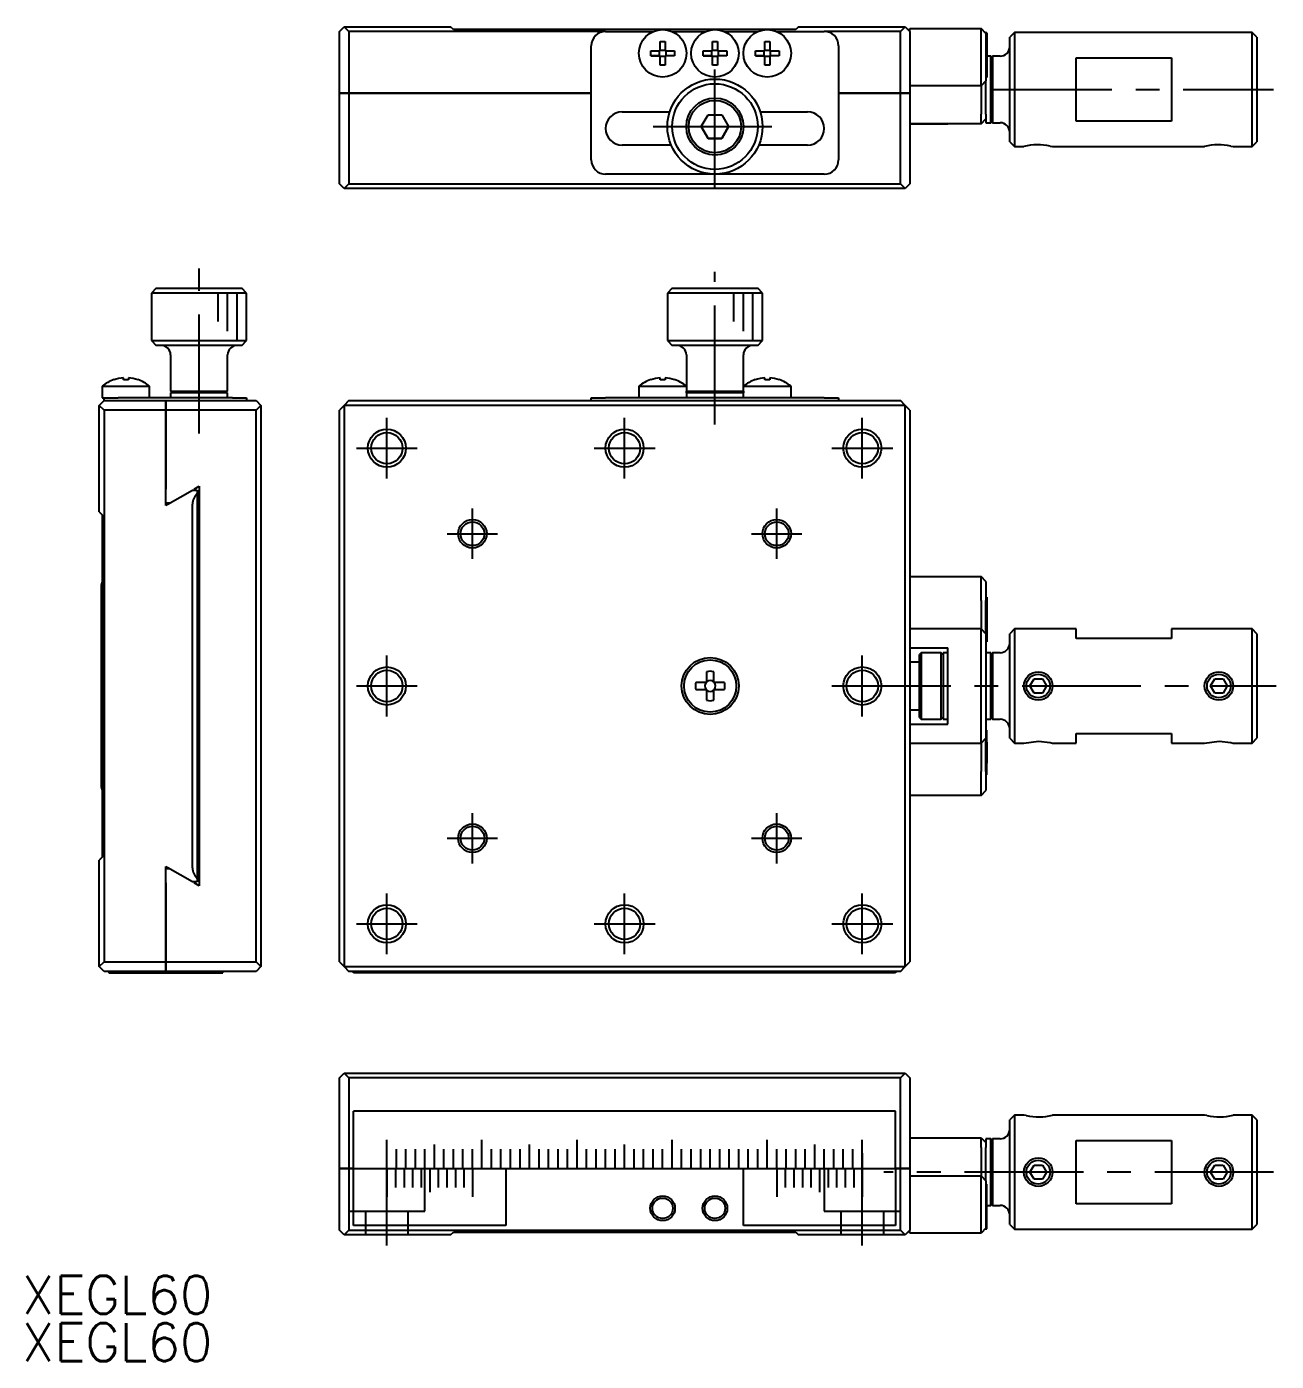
# Model space of a CAD drawing. Extents: x 19 to 278, y 13 to 154.
# Drawn here: x 18.9 to 150.3, y 13.2 to 153.5 of the extents above; entities that cross this region are included whole.
import ezdxf

# ---------------------------------------------------------------- set-up
doc = ezdxf.new("R2010")
doc.units = 0
doc.header["$LTSCALE"] = 10
doc.linetypes.add('CENTER', pattern=[2, 1.25, -0.25, 0.25, -0.25])
doc.linetypes.add('DASHED', pattern=[3.5, 2, -1.5])
doc.layers.get('0').update_dxf_attribs({"linetype": 'CONTINUOUS'})
doc.layers.add('CENTER', color=1, linetype='CENTER')
doc.styles.get("Standard").update_dxf_attribs({"font": 'txt.shx', "bigfont": '@extfont2.shx'})

msp = doc.modelspace()

# ---------------------------------------------------------------- linework, layer by layer
at = {"color": 7, "linetype": 'CONTINUOUS'}
for p, q in [((51.75, 153), (52.25, 153.5)), ((51.75, 146.5), (51.75, 153)), ((52.25, 153.5), (52.75, 153)), ((52.25, 153.5), (63.45, 153.5)), ((52.75, 153), (52.75, 146.5)), ((79.75, 153), (52.75, 153)), ((63.75, 153.2), (63.45, 153.5)), ((85.75, 153.2), (63.75, 153.2)), ((79.75, 153), (84.770204, 153)), ((91.25, 153.2), (85.75, 153.2)), ((86.729796, 153), (90.270204, 153)), ((96.75, 153.2), (91.25, 153.2)), ((92.229796, 153), (95.770204, 153)), ((99.75, 153.2), (96.75, 153.2)), ((97.729796, 153), (102.75, 153)), ((100.05, 153.5), (99.75, 153.2)), ((100.05, 153.5), (111.25, 153.5)), ((110.75, 153), (102.75, 153)), ((110.75, 153), (111.25, 153.5)), ((110.75, 146.5), (110.75, 153)), ((111.25, 153.5), (111.75, 153)), ((111.75, 153.3), (119.25, 153.3)), ((111.75, 153), (111.75, 153.3)), ((111.75, 153), (111.75, 146.5)), ((119.25, 152.3), (119.25, 153.3)), ((119.75, 152.8), (119.25, 153.3)), ((119.55, 153), (119.7, 152.85)), ((85.49, 151.948233), (86.01, 151.948233)), ((85.49, 150.96), (85.49, 151.948233)), ((86.01, 151.948233), (86.01, 150.96)), ((90.99, 151.948233), (91.51, 151.948233)), ((90.99, 150.96), (90.99, 151.948233)), ((91.51, 151.948233), (91.51, 150.96)), ((96.49, 151.948233), (97.01, 151.948233)), ((96.49, 150.96), (96.49, 151.948233)), ((97.01, 151.948233), (97.01, 150.96)), ((119.25, 148.3), (119.25, 152.3)), ((119.85, 152.85), (119.7, 152.85)), ((119.75, 152.8), (119.75, 152.3)), ((119.75, 152.3), (119.75, 148.3)), ((119.85, 152.85), (119.85, 148.15)), ((122.75, 152.9), (122.25, 152.4)), ((122.25, 141.4), (122.25, 152.4)), ((122.75, 152.9), (122.75, 140.9)), ((147.75, 152.9), (122.75, 152.9)), ((147.75, 140.9), (147.75, 152.9)), ((148.25, 152.4), (147.75, 152.9)), ((148.25, 152.4), (148.25, 141.4)), ((78.25, 139.5), (78.25, 151.5)), ((84.501767, 150.44), (84.501767, 150.96)), ((84.501767, 150.96), (85.49, 150.96)), ((85.49, 150.44), (84.501767, 150.44)), ((84.501767, 150.44), (85.424238, 150.44)), ((85.424238, 150.44), (85.424238, 150.96)), ((85.49, 150.44), (85.424238, 150.44)), ((85.49, 151.025762), (86.01, 151.025762)), ((85.49, 149.451767), (85.49, 150.44)), ((86.01, 150.374238), (85.49, 150.374238)), ((86.01, 150.96), (86.998233, 150.96)), ((86.01, 150.44), (86.01, 149.451767)), ((86.998233, 150.44), (86.01, 150.44)), ((86.075762, 150.44), (86.01, 150.44)), ((86.075762, 150.96), (86.075762, 150.44)), ((86.998233, 150.44), (86.075762, 150.44)), ((86.998233, 150.96), (86.998233, 150.44)), ((90.001767, 150.44), (90.001767, 150.96)), ((90.001767, 150.96), (90.99, 150.96)), ((90.99, 150.44), (90.001767, 150.44)), ((90.001767, 150.44), (90.924238, 150.44)), ((90.924238, 150.44), (90.924238, 150.96)), ((90.99, 150.44), (90.924238, 150.44)), ((90.99, 151.025762), (91.51, 151.025762)), ((90.99, 149.451767), (90.99, 150.44)), ((91.51, 150.374238), (90.99, 150.374238)), ((91.51, 150.96), (92.498233, 150.96)), ((91.51, 150.44), (91.51, 149.451767)), ((92.498233, 150.44), (91.51, 150.44)), ((91.575762, 150.44), (91.51, 150.44)), ((91.575762, 150.96), (91.575762, 150.44)), ((92.498233, 150.44), (91.575762, 150.44)), ((92.498233, 150.96), (92.498233, 150.44)), ((95.501767, 150.44), (95.501767, 150.96)), ((95.501767, 150.96), (96.49, 150.96)), ((96.49, 150.44), (95.501767, 150.44)), ((95.501767, 150.44), (96.424238, 150.44)), ((96.424238, 150.44), (96.424238, 150.96)), ((96.49, 150.44), (96.424238, 150.44)), ((96.49, 151.025762), (97.01, 151.025762)), ((96.49, 149.451767), (96.49, 150.44)), ((97.01, 150.374238), (96.49, 150.374238)), ((97.01, 150.96), (97.998233, 150.96)), ((97.01, 150.44), (97.01, 149.451767)), ((97.998233, 150.44), (97.01, 150.44)), ((97.075762, 150.44), (97.01, 150.44)), ((97.075762, 150.96), (97.075762, 150.44)), ((97.998233, 150.44), (97.075762, 150.44)), ((97.998233, 150.96), (97.998233, 150.44)), ((104.25, 151.5), (104.25, 139.5)), ((120.25, 150.4), (119.85, 150.4)), ((120.25, 146.9), (120.25, 150.4)), ((120.45, 150.4), (120.25, 150.2)), ((120.25, 143.6), (120.25, 150.2)), ((120.45, 150.4), (120.45, 143.4)), ((121.25, 150.4), (120.45, 150.4)), ((129.25, 150.216625), (139.25, 150.216625)), ((129.25, 143.583375), (129.25, 150.216625)), ((139.25, 150.216625), (139.25, 143.583375)), ((86.01, 149.451767), (85.49, 149.451767)), ((91.51, 149.451767), (90.99, 149.451767)), ((97.01, 149.451767), (96.49, 149.451767)), ((119.25, 147.3), (111.75, 147.3)), ((119.25, 147.3), (119.25, 148.3)), ((119.75, 147.8), (119.25, 147.3)), ((119.25, 147.3), (119.25, 144.3)), ((119.75, 148.3), (119.75, 147.8)), ((119.75, 148.15), (119.85, 148.15)), ((119.75, 144.3), (119.75, 147.8)), ((51.75, 137), (51.75, 146.5)), ((51.75, 146.5), (52.75, 146.5)), ((52.75, 146.5), (51.75, 146.5)), ((52.75, 146.5), (52.75, 137)), ((78.25, 146.5), (52.75, 146.5)), ((52.75, 146.5), (78.25, 146.5)), ((110.75, 146.5), (104.25, 146.5)), ((104.25, 146.5), (110.75, 146.5)), ((110.75, 137), (110.75, 146.5)), ((110.75, 146.5), (111.75, 146.5)), ((111.75, 146.5), (110.75, 146.5)), ((111.75, 146.5), (111.75, 137)), ((120.25, 143.4), (120.25, 146.9)), ((81.5, 144.55), (86.496317, 144.55)), ((96.003683, 144.55), (101, 144.55)), ((89.806624, 143), (90.528312, 144.25)), ((90.528312, 144.25), (91.971688, 144.25)), ((91.971688, 144.25), (92.693376, 143)), ((119.25, 143.3), (111.75, 143.3)), ((111.75, 143.3), (115.75, 143.3)), ((119.25, 143.3), (119.25, 144.3)), ((119.25, 143.3), (119.75, 143.8)), ((119.75, 144.3), (119.75, 143.8)), ((119.75, 143.8), (119.75, 143.4)), ((119.75, 143.4), (120.25, 143.4)), ((120.25, 143.6), (120.45, 143.4)), ((120.45, 143.4), (121.25, 143.4)), ((139.25, 143.583375), (129.25, 143.583375)), ((90.528312, 141.75), (89.806624, 143)), ((89.806624, 143), (90.528312, 141.75)), ((91.971688, 141.75), (90.528312, 141.75)), ((90.528312, 141.75), (91.971688, 141.75)), ((92.693376, 143), (91.971688, 141.75)), ((91.971688, 141.75), (92.693376, 143)), ((86.645926, 141.05), (81.5, 141.05)), ((101, 141.05), (95.854074, 141.05)), ((122.25, 141.4), (122.75, 140.9)), ((122.75, 140.9), (123.750005, 140.9)), ((123.750005, 140.9), (123.7503, 140.9)), ((123.7503, 140.9), (123.750918, 140.9)), ((124, 140.9), (124.001626, 140.900338)), ((126.511092, 140.955223), (126.749995, 140.9)), ((126.749995, 140.9), (142.750005, 140.9)), ((142.750005, 140.9), (142.750219, 140.9)), ((142.750219, 140.9), (142.750466, 140.9)), ((145.51139, 140.95516), (145.749995, 140.9)), ((145.749995, 140.9), (147.75, 140.9)), ((147.75, 140.9), (148.25, 141.4)), ((91.25, 138), (79.75, 138)), ((102.75, 138), (91.25, 138)), ((52.25, 136.5), (51.75, 137)), ((52.75, 137), (52.25, 136.5)), ((111.25, 136.5), (52.25, 136.5)), ((52.75, 137), (110.75, 137)), ((111.25, 136.5), (110.75, 137)), ((111.75, 137), (111.25, 136.5)), ((32.5, 126), (32, 125.5)), ((42, 125.5), (32, 125.5)), ((32, 125.5), (32, 120.5)), ((32.5, 126), (41.5, 126)), ((42, 125.5), (41.5, 126)), ((42, 120.5), (42, 125.5)), ((86.75, 126), (86.25, 125.5)), ((96.25, 125.5), (86.25, 125.5)), ((86.25, 125.5), (86.25, 120.5)), ((86.75, 126), (95.75, 126)), ((96.25, 125.5), (95.75, 126)), ((96.25, 120.5), (96.25, 125.5)), ((32, 120.5), (42, 120.5)), ((32, 120.5), (32.5, 120)), ((41.5, 120), (32.5, 120)), ((41.5, 120), (42, 120.5)), ((86.25, 120.5), (91.25, 120.5)), ((86.25, 120.5), (86.75, 120)), ((91.25, 120), (86.75, 120)), ((91.25, 120.5), (96.25, 120.5)), ((95.75, 120), (91.25, 120)), ((95.75, 120), (96.25, 120.5)), ((34, 119), (34, 115.2)), ((40, 115.2), (40, 119)), ((88.25, 119), (88.25, 115.2)), ((94.25, 115.2), (94.25, 119)), ((29.04, 116.391347), (29.04, 116.583064)), ((29.56, 116.583064), (29.56, 116.391347)), ((85.49, 116.391347), (85.49, 116.583064)), ((86.01, 116.583064), (86.01, 116.391347)), ((96.49, 116.391347), (96.49, 116.583064)), ((97.01, 116.583064), (97.01, 116.391347)), ((26.8, 115.722499), (31.8, 115.722499)), ((26.8, 115.722499), (26.8, 114.5)), ((28.051767, 116.391347), (28.048024, 116.39902)), ((29.56, 116.391347), (29.04, 116.391347)), ((30.551976, 116.39902), (30.548233, 116.391347)), ((31.8, 114.5), (31.8, 115.722499)), ((34, 115.2), (40, 115.2)), ((34, 115.2), (34.2, 115)), ((39.8, 115), (40, 115.2)), ((83.25, 115.722499), (88.25, 115.722499)), ((83.25, 115.722499), (83.25, 114.5)), ((84.501767, 116.391347), (84.498024, 116.39902)), ((84.501767, 116.391347), (84.498024, 116.39902)), ((86.01, 116.391347), (85.49, 116.391347)), ((87.001976, 116.39902), (86.998233, 116.391347)), ((87.001976, 116.39902), (86.998233, 116.391347)), ((88.25, 115.2), (91.25, 115.2)), ((88.25, 115), (88.25, 115.2)), ((88.25, 115.2), (88.45, 115)), ((91.25, 115.2), (94.25, 115.2)), ((94.05, 115), (94.25, 115.2)), ((94.25, 115.722499), (99.25, 115.722499)), ((94.25, 115.2), (94.25, 115)), ((95.501767, 116.391347), (95.498024, 116.39902)), ((95.501767, 116.391347), (95.498024, 116.39902)), ((97.01, 116.391347), (96.49, 116.391347)), ((98.001976, 116.39902), (97.998233, 116.391347)), ((98.001976, 116.39902), (97.998233, 116.391347)), ((99.25, 114.5), (99.25, 115.722499)), ((26.5, 113.7), (27, 114.2)), ((26.5, 102.5), (26.5, 113.7)), ((27, 113.2), (26.5, 113.7)), ((26.8, 114.5), (27, 114.5)), ((27, 114.2), (27, 114.5)), ((27, 114.5), (28.5, 114.5)), ((27, 114.2), (33.5, 114.2)), ((40.5, 114.5), (28.5, 114.5)), ((33.5, 114.2), (43, 114.2)), ((33.5, 113.2), (33.5, 114.2)), ((33.5, 114.2), (33.5, 113.2)), ((40, 115), (34, 115)), ((34, 115), (34, 114.5)), ((39.8, 115), (34.2, 115)), ((40, 114.5), (40, 115)), ((40.5, 114.5), (42, 114.5)), ((42, 114.5), (42, 114.2)), ((43, 114.2), (43.5, 113.7)), ((43.5, 113.7), (43, 113.2)), ((43.5, 113.7), (43.5, 54.7)), ((52.25, 113.7), (51.75, 113.2)), ((52.75, 114.2), (52.25, 113.7)), ((111.25, 113.7), (52.25, 113.7)), ((52.25, 113.7), (52.25, 54.7)), ((52.75, 114.2), (110.75, 114.2)), ((78.25, 114.2), (78.25, 114.5)), ((78.25, 114.5), (79.75, 114.5)), ((94.25, 114.5), (79.75, 114.5)), ((88.45, 115), (88.25, 115)), ((94.25, 115), (88.25, 115)), ((88.25, 115), (88.25, 114.5)), ((94.25, 115), (94.05, 115)), ((94.25, 114.5), (94.25, 115)), ((102.75, 114.5), (94.25, 114.5)), ((102.75, 114.5), (104.25, 114.5)), ((104.25, 114.5), (104.25, 114.2)), ((111.25, 113.7), (110.75, 114.2)), ((111.25, 54.7), (111.25, 113.7)), ((111.75, 113.2), (111.25, 113.7)), ((27, 113.2), (27, 55.2)), ((33.5, 113.2), (27, 113.2)), ((43, 113.2), (33.5, 113.2)), ((33.5, 113.2), (33.5, 104.9)), ((33.5, 104.9), (33.5, 113.2)), ((43, 55.2), (43, 113.2)), ((51.75, 55.2), (51.75, 113.2)), ((111.75, 113.2), (111.75, 55.2)), ((33.5, 103.1795), (33.5, 104.9)), ((33.708712, 103.3), (36.306788, 104.8)), ((36.30718, 104.8), (36.8, 104.8)), ((36.480385, 104.9), (37, 105.2)), ((36.8, 104.8), (36.8, 104.418034)), ((36.8, 104.418034), (36.8, 63.981966)), ((37, 105.2), (37, 63.2)), ((26.5, 102.5), (26.8, 102.2)), ((33.881917, 103.4), (33.5, 103.4)), ((33.708712, 103.3), (33.5, 103.1795)), ((36.3, 65.1), (36.3, 103.3)), ((26.8, 102.2), (26.8, 66.2)), ((111.75, 95.7), (119.25, 95.7)), ((119.25, 94.7), (119.25, 95.7)), ((119.75, 95.2), (119.25, 95.7)), ((26.7, 94.7), (26.7, 73.7)), ((119.25, 93.2), (119.25, 94.7)), ((119.75, 95.2), (119.75, 94.7)), ((119.75, 94.7), (119.75, 93.2)), ((119.25, 93.2), (119.25, 90.2)), ((119.85, 93.55), (119.75, 93.55)), ((119.75, 89.7), (119.75, 93.2)), ((119.85, 93.55), (119.85, 88.85)), ((119.85, 93.55), (119.85, 88.85)), ((119.85, 91.2), (119.85, 92.3)), ((119.85, 92.3), (119.85, 91.2)), ((119.85, 90.1), (119.85, 91.2)), ((119.85, 91.2), (119.85, 90.1)), ((119.25, 90.2), (111.75, 90.2)), ((119.25, 89.2), (119.25, 90.2)), ((119.75, 89.7), (119.25, 90.2)), ((122.75, 90.2), (122.25, 89.7)), ((122.75, 90.2), (122.75, 84.2)), ((129.25, 90.2), (122.75, 90.2)), ((129.25, 89.2), (129.25, 90.2)), ((139.25, 90.2), (139.25, 89.2)), ((147.75, 90.2), (139.25, 90.2)), ((147.75, 84.2), (147.75, 90.2)), ((148.25, 89.7), (147.75, 90.2)), ((37, 89.2), (36.8, 89.2)), ((119.25, 79.2), (119.25, 89.2)), ((119.75, 89.7), (119.75, 89.2)), ((119.75, 89.2), (119.75, 85.824808)), ((119.75, 88.85), (119.85, 88.85)), ((122.25, 84.2), (122.25, 89.7)), ((139.25, 89.2), (129.25, 89.2)), ((148.25, 89.7), (148.25, 84.2)), ((111.75, 88.2), (115.75, 88.2)), ((112.95, 87.7), (112.75, 87.5)), ((112.75, 80.9), (112.75, 87.5)), ((112.75, 86.7), (112.75, 87.5)), ((112.95, 87.7), (112.95, 80.7)), ((115.05, 87.7), (112.95, 87.7)), ((115.05, 80.7), (115.05, 87.7)), ((115.25, 87.5), (115.05, 87.7)), ((115.25, 87.7), (115.25, 80.7)), ((115.25, 87.7), (115.25, 87.5)), ((115.75, 87.7), (115.25, 87.7)), ((115.75, 80.2), (115.75, 88.2)), ((120.25, 87.7), (119.75, 87.7)), ((120.25, 87.5), (120.25, 87.7)), ((120.25, 80.7), (120.25, 87.7)), ((120.45, 87.7), (120.25, 87.5)), ((120.45, 87.7), (120.45, 84.2)), ((121.25, 87.7), (120.45, 87.7)), ((90.38, 85.705191), (90.38, 84.57)), ((91.12, 84.57), (91.12, 85.705191)), ((112.75, 86.7), (111.75, 86.7)), ((112.75, 86.2), (112.75, 86.7)), ((112.75, 81.7), (112.75, 86.7)), ((119.75, 85.824808), (119.75, 82.575192)), ((90.38, 84.57), (89.244809, 84.57)), ((92.255191, 84.57), (91.12, 84.57)), ((120.45, 84.2), (120.45, 80.7)), ((122.25, 78.7), (122.25, 84.2)), ((122.75, 84.2), (122.75, 78.2)), ((124.383975, 84.2), (124.816987, 84.95)), ((124.816987, 83.45), (124.383975, 84.2)), ((124.816987, 84.95), (125.683013, 84.95)), ((125.683013, 84.95), (126.116025, 84.2)), ((126.116025, 84.2), (125.683013, 83.45)), ((143.383975, 84.2), (143.816987, 84.95)), ((143.816987, 83.45), (143.383975, 84.2)), ((143.816987, 84.95), (144.683013, 84.95)), ((144.683013, 84.95), (145.116025, 84.2)), ((145.116025, 84.2), (144.683013, 83.45)), ((147.75, 78.2), (147.75, 84.2)), ((148.25, 84.2), (148.25, 78.7)), ((89.244809, 83.83), (90.38, 83.83)), ((90.38, 83.83), (90.38, 82.694809)), ((91.12, 83.83), (92.255191, 83.83)), ((91.12, 82.694809), (91.12, 83.83)), ((125.683013, 83.45), (124.816987, 83.45)), ((144.683013, 83.45), (143.816987, 83.45)), ((111.75, 81.7), (112.75, 81.7)), ((112.75, 81.7), (112.75, 82.2)), ((112.75, 80.9), (112.75, 81.7)), ((119.75, 82.575192), (119.75, 79.2)), ((111.75, 80.2), (115.75, 80.2)), ((112.75, 80.9), (112.95, 80.7)), ((112.95, 80.7), (115.05, 80.7)), ((115.05, 80.7), (115.25, 80.9)), ((115.25, 80.9), (115.25, 80.7)), ((115.25, 80.7), (115.75, 80.7)), ((119.75, 80.7), (120.25, 80.7)), ((120.25, 80.7), (120.25, 80.9)), ((120.25, 80.9), (120.45, 80.7)), ((120.45, 80.7), (121.25, 80.7)), ((36.8, 79.2), (37, 79.2)), ((119.25, 78.2), (119.25, 79.2)), ((119.25, 78.2), (119.75, 78.7)), ((119.85, 79.55), (119.75, 79.55)), ((119.75, 79.2), (119.75, 78.7)), ((119.75, 75.2), (119.75, 78.7)), ((119.85, 74.85), (119.85, 79.55)), ((119.85, 74.85), (119.85, 79.55)), ((122.25, 78.7), (122.75, 78.2)), ((129.25, 78.2), (129.25, 79.2)), ((129.25, 79.2), (139.25, 79.2)), ((139.25, 79.2), (139.25, 78.2)), ((147.75, 78.2), (148.25, 78.7)), ((111.75, 78.2), (119.25, 78.2)), ((119.25, 78.2), (119.25, 75.2)), ((119.85, 78.3), (119.85, 77.2)), ((119.85, 77.2), (119.85, 78.3)), ((119.85, 76.1), (119.85, 77.2)), ((119.85, 77.2), (119.85, 76.1)), ((122.75, 78.2), (123.750005, 78.2)), ((123.750005, 78.2), (125.264173, 78.390506)), ((123.750005, 78.2), (123.7503, 78.2)), ((123.7503, 78.2), (123.750918, 78.2)), ((124, 78.2), (124.004671, 78.200971)), ((125.264173, 78.390506), (126.511375, 78.255163)), ((126.511375, 78.255163), (126.749995, 78.2)), ((126.749995, 78.2), (129.25, 78.2)), ((139.25, 78.2), (142.750005, 78.2)), ((142.750005, 78.2), (144.264173, 78.390506)), ((142.750005, 78.2), (142.7503, 78.2)), ((142.7503, 78.2), (142.750918, 78.2)), ((144.264173, 78.390506), (145.511375, 78.255163)), ((145.511375, 78.255163), (145.749995, 78.2)), ((145.749995, 78.2), (147.75, 78.2)), ((119.25, 73.7), (119.25, 75.2)), ((119.75, 75.2), (119.75, 73.7)), ((119.75, 74.85), (119.85, 74.85)), ((119.25, 72.7), (119.25, 73.7)), ((119.25, 72.7), (119.75, 73.2)), ((119.75, 73.7), (119.75, 73.2)), ((119.25, 72.7), (111.75, 72.7)), ((26.8, 66.2), (26.5, 65.9)), ((26.5, 54.7), (26.5, 65.9)), ((33.5, 65.2205), (33.708712, 65.1)), ((33.5, 63.5), (33.5, 65.2205)), ((33.5, 65), (33.881917, 65)), ((36.306788, 63.6), (33.708712, 65.1)), ((33.5, 63.5), (33.5, 55.2)), ((33.5, 55.2), (33.5, 63.5)), ((36.8, 63.6), (36.30718, 63.6)), ((37, 63.2), (36.480385, 63.5)), ((36.8, 63.981966), (36.8, 63.6)), ((26.5, 54.7), (27, 55.2)), ((27, 55.2), (33.5, 55.2)), ((33.5, 55.2), (43, 55.2)), ((33.5, 54.2), (33.5, 55.2)), ((33.5, 55.2), (33.5, 54.2)), ((43, 55.2), (43.5, 54.7)), ((51.75, 55.2), (52.25, 54.7)), ((111.25, 54.7), (111.75, 55.2)), ((27, 54.2), (26.5, 54.7)), ((33.5, 54.2), (27, 54.2)), ((27.5, 54.2), (27.5, 54.05)), ((27.5, 54.05), (33.5, 54.05)), ((33.5, 54.2), (33.5, 54.05)), ((33.5, 54.2), (33.5, 54.05)), ((43, 54.2), (33.5, 54.2)), ((33.5, 54.05), (39.5, 54.05)), ((39.5, 54.05), (39.5, 54.2)), ((43.5, 54.7), (43, 54.2)), ((52.25, 54.7), (111.25, 54.7)), ((52.25, 54.7), (52.75, 54.2)), ((110.75, 54.2), (52.75, 54.2)), ((53.25, 54.05), (53.25, 54.2)), ((110.25, 54.05), (53.25, 54.05)), ((110.25, 54.2), (110.25, 54.05)), ((110.75, 54.2), (111.25, 54.7)), ((51.75, 43), (52.25, 43.5)), ((52.25, 43.5), (52.75, 43)), ((52.25, 43.5), (111.25, 43.5)), ((110.75, 43), (111.25, 43.5)), ((111.25, 43.5), (111.75, 43)), ((51.75, 33.5), (51.75, 43)), ((110.75, 43), (52.75, 43)), ((52.75, 43), (52.75, 33.5)), ((110.75, 33.5), (110.75, 43)), ((111.75, 43), (111.75, 33.5)), ((53.25, 33.5), (53.25, 39.5)), ((110.25, 39.5), (53.25, 39.5)), ((110.25, 33.5), (110.25, 39.5)), ((122.75, 39.1), (122.25, 38.6)), ((122.25, 27.6), (122.25, 38.6)), ((122.75, 39.1), (122.75, 27.1)), ((123.7503, 39.1), (122.75, 39.1)), ((123.988542, 39.044854), (123.750005, 39.1)), ((123.750918, 39.1), (123.7503, 39.1)), ((142.7503, 39.1), (126.749995, 39.1)), ((142.988542, 39.044854), (142.750005, 39.1)), ((142.750918, 39.1), (142.7503, 39.1)), ((147.75, 39.1), (145.749995, 39.1)), ((147.75, 27.1), (147.75, 39.1)), ((148.25, 38.6), (147.75, 39.1)), ((148.25, 38.6), (148.25, 27.6)), ((111.75, 36.7), (119.25, 36.7)), ((119.25, 35.7), (119.25, 36.7)), ((119.25, 36.7), (119.75, 36.2)), ((120.25, 36.6), (119.75, 36.6)), ((119.75, 36.6), (119.75, 36.2)), ((120.25, 29.6), (120.25, 36.6)), ((120.45, 36.6), (120.25, 36.4)), ((120.45, 36.6), (120.45, 29.6)), ((121.25, 36.6), (120.45, 36.6)), ((106.75, 35.100005), (106.75, 31.099995)), ((106.75, 35.100005), (106.75, 35.075382)), ((119.25, 35.7), (119.25, 32.7)), ((119.75, 36.2), (119.75, 35.7)), ((119.75, 32.2), (119.75, 35.7)), ((120.25, 29.8), (120.25, 36.4)), ((129.25, 36.416625), (139.25, 36.416625)), ((129.25, 29.783375), (129.25, 36.416625)), ((139.25, 36.416625), (139.25, 29.783375)), ((124.383975, 33.1), (124.816987, 33.85)), ((124.816987, 33.85), (125.683013, 33.85)), ((125.683013, 33.85), (126.116025, 33.1)), ((143.383975, 33.1), (143.816987, 33.85)), ((143.816987, 33.85), (144.683013, 33.85)), ((144.683013, 33.85), (145.116025, 33.1)), ((52.75, 33.5), (51.75, 33.5)), ((51.75, 27), (51.75, 33.5)), ((51.75, 33.5), (52.75, 33.5)), ((52.75, 33.5), (53.24, 33.5)), ((52.75, 33.5), (52.75, 27)), ((53.24, 33.5), (52.75, 33.5)), ((53.25, 27.5), (53.25, 33.5)), ((53.25, 33.5), (56.74, 33.5)), ((53.25, 33.5), (56.74, 33.5)), ((56.74, 33.5), (56.75, 33.5)), ((56.74, 33.5), (56.75, 33.5)), ((56.75, 33.5), (56.76, 33.5)), ((56.75, 33.5), (56.76, 33.5)), ((56.76, 33.5), (57.64, 33.5)), ((56.76, 33.5), (57.64, 33.5)), ((57.64, 33.5), (57.65, 33.5)), ((57.64, 33.5), (57.65, 33.5)), ((57.65, 33.5), (57.66, 33.5)), ((57.65, 33.5), (57.66, 33.5)), ((57.66, 33.5), (57.74, 33.5)), ((57.66, 33.5), (57.75, 33.5)), ((57.74, 33.5), (57.75, 33.5)), ((57.75, 33.5), (57.76, 33.5)), ((57.75, 33.5), (58.54, 33.5)), ((57.76, 33.5), (58.54, 33.5)), ((58.54, 33.5), (58.55, 33.5)), ((58.54, 33.5), (58.55, 33.5)), ((58.55, 33.5), (58.56, 33.5)), ((58.55, 33.5), (58.56, 33.5)), ((58.56, 33.5), (58.74, 33.5)), ((58.56, 33.5), (58.75, 33.5)), ((58.74, 33.5), (58.75, 33.5)), ((58.75, 33.5), (58.76, 33.5)), ((58.75, 33.5), (59.44, 33.5)), ((58.76, 33.5), (59.44, 33.5)), ((59.44, 33.5), (59.45, 33.5)), ((59.44, 33.5), (59.45, 33.5)), ((59.45, 33.5), (59.46, 33.5)), ((59.45, 33.5), (59.46, 33.5)), ((59.46, 33.5), (59.74, 33.5)), ((59.46, 33.5), (59.75, 33.5)), ((59.74, 33.5), (59.75, 33.5)), ((59.75, 33.5), (59.76, 33.5)), ((59.75, 33.5), (60.34, 33.5)), ((59.76, 33.5), (60.34, 33.5)), ((60.34, 33.5), (60.35, 33.5)), ((60.34, 33.5), (60.35, 33.5)), ((60.35, 33.5), (60.36, 33.5)), ((60.35, 33.5), (60.36, 33.5)), ((60.36, 33.5), (60.74, 33.5)), ((60.36, 33.5), (60.75, 33.5)), ((60.74, 33.5), (60.75, 33.5)), ((60.75, 33.5), (60.76, 33.5)), ((60.75, 33.5), (61.24, 33.5)), ((60.76, 33.5), (61.24, 33.5)), ((61.24, 33.5), (61.25, 33.5)), ((61.24, 33.5), (61.25, 33.5)), ((61.25, 33.5), (61.26, 33.5)), ((61.25, 33.5), (61.26, 33.5)), ((61.26, 33.5), (61.74, 33.5)), ((61.26, 33.5), (61.75, 33.5)), ((61.74, 33.5), (61.75, 33.5)), ((61.75, 33.5), (61.76, 33.5)), ((61.75, 33.5), (62.14, 33.5)), ((61.76, 33.5), (62.14, 33.5)), ((62.14, 33.5), (62.15, 33.5)), ((62.14, 33.5), (62.15, 33.5)), ((62.15, 33.5), (62.16, 33.5)), ((62.15, 33.5), (62.16, 33.5)), ((62.16, 33.5), (62.74, 33.5)), ((62.16, 33.5), (62.75, 33.5)), ((62.74, 33.5), (62.75, 33.5)), ((62.75, 33.5), (62.76, 33.5)), ((62.75, 33.5), (63.04, 33.5)), ((62.76, 33.5), (63.04, 33.5)), ((63.04, 33.5), (63.05, 33.5)), ((63.04, 33.5), (63.05, 33.5)), ((63.05, 33.5), (63.06, 33.5)), ((63.05, 33.5), (63.06, 33.5)), ((63.06, 33.5), (63.74, 33.5)), ((63.06, 33.5), (63.75, 33.5)), ((63.74, 33.5), (63.75, 33.5)), ((63.75, 33.5), (63.76, 33.5)), ((63.75, 33.5), (63.94, 33.5)), ((63.76, 33.5), (63.94, 33.5)), ((63.94, 33.5), (63.95, 33.5)), ((63.94, 33.5), (63.95, 33.5)), ((63.95, 33.5), (63.96, 33.5)), ((63.95, 33.5), (63.96, 33.5)), ((63.96, 33.5), (64.74, 33.5)), ((63.96, 33.5), (64.75, 33.5)), ((64.74, 33.5), (64.75, 33.5)), ((64.75, 33.5), (64.76, 33.5)), ((64.75, 33.5), (64.84, 33.5)), ((64.76, 33.5), (64.84, 33.5)), ((64.84, 33.5), (64.85, 33.5)), ((64.84, 33.5), (64.85, 33.5)), ((64.85, 33.5), (64.86, 33.5)), ((64.85, 33.5), (64.86, 33.5)), ((64.86, 33.5), (65.74, 33.5)), ((64.86, 33.5), (65.74, 33.5)), ((65.74, 33.5), (65.75, 33.5)), ((65.74, 33.5), (65.75, 33.5)), ((65.75, 33.5), (65.76, 33.5)), ((65.75, 33.5), (65.76, 33.5)), ((65.76, 33.5), (66.74, 33.5)), ((65.76, 33.5), (66.75, 33.5)), ((66.74, 33.5), (66.75, 33.5)), ((66.75, 33.5), (66.76, 33.5)), ((66.75, 33.5), (67.75, 33.5)), ((66.76, 33.5), (67.74, 33.5)), ((67.74, 33.5), (67.75, 33.5)), ((67.75, 33.5), (67.76, 33.5)), ((67.75, 33.5), (68.75, 33.5)), ((67.76, 33.5), (68.74, 33.5)), ((68.74, 33.5), (68.75, 33.5)), ((68.75, 33.5), (68.76, 33.5)), ((68.75, 33.5), (69.25, 33.5)), ((68.76, 33.5), (69.25, 33.5)), ((69.25, 33.5), (69.25, 27.5)), ((69.25, 33.5), (69.26, 33.5)), ((69.26, 33.5), (69.75, 33.5)), ((69.75, 33.5), (70.75, 33.5)), ((70.75, 33.5), (71.75, 33.5)), ((71.75, 33.5), (72.75, 33.5)), ((72.75, 33.5), (73.75, 33.5)), ((73.75, 33.5), (74.75, 33.5)), ((74.75, 33.5), (75.75, 33.5)), ((75.75, 33.5), (76.75, 33.5)), ((76.75, 33.5), (77.75, 33.5)), ((77.75, 33.5), (78.75, 33.5)), ((78.75, 33.5), (79.75, 33.5)), ((79.75, 33.5), (80.75, 33.5)), ((80.75, 33.5), (81.75, 33.5)), ((81.75, 33.5), (82.75, 33.5)), ((82.75, 33.5), (83.75, 33.5)), ((83.75, 33.5), (84.75, 33.5)), ((84.75, 33.5), (85.75, 33.5)), ((85.75, 33.5), (86.75, 33.5)), ((86.75, 33.5), (87.75, 33.5)), ((87.75, 33.5), (88.75, 33.5)), ((88.75, 33.5), (89.75, 33.5)), ((89.75, 33.5), (90.75, 33.5)), ((90.75, 33.5), (91.75, 33.5)), ((91.75, 33.5), (92.75, 33.5)), ((92.75, 33.5), (93.75, 33.5)), ((93.75, 33.5), (94.24, 33.5)), ((94.24, 33.5), (94.25, 33.5)), ((94.25, 27.5), (94.25, 33.5)), ((94.25, 33.5), (94.74, 33.5)), ((94.25, 33.5), (94.75, 33.5)), ((94.74, 33.5), (94.75, 33.5)), ((94.75, 33.5), (94.76, 33.5)), ((94.75, 33.5), (95.75, 33.5)), ((94.76, 33.5), (95.74, 33.5)), ((95.74, 33.5), (95.75, 33.5)), ((95.75, 33.5), (95.76, 33.5)), ((95.75, 33.5), (96.75, 33.5)), ((95.76, 33.5), (96.74, 33.5)), ((96.74, 33.5), (96.75, 33.5)), ((96.75, 33.5), (96.76, 33.5)), ((96.75, 33.5), (97.74, 33.5)), ((96.76, 33.5), (97.74, 33.5)), ((97.74, 33.5), (97.75, 33.5)), ((97.74, 33.5), (97.75, 33.5)), ((97.75, 33.5), (97.76, 33.5)), ((97.75, 33.5), (97.76, 33.5)), ((97.76, 33.5), (98.64, 33.5)), ((97.76, 33.5), (98.64, 33.5)), ((98.64, 33.5), (98.65, 33.5)), ((98.64, 33.5), (98.65, 33.5)), ((98.65, 33.5), (98.66, 33.5)), ((98.65, 33.5), (98.66, 33.5)), ((98.66, 33.5), (98.74, 33.5)), ((98.66, 33.5), (98.75, 33.5)), ((98.74, 33.5), (98.75, 33.5)), ((98.75, 33.5), (98.76, 33.5)), ((98.75, 33.5), (99.54, 33.5)), ((98.76, 33.5), (99.54, 33.5)), ((99.54, 33.5), (99.55, 33.5)), ((99.54, 33.5), (99.55, 33.5)), ((99.55, 33.5), (99.56, 33.5)), ((99.55, 33.5), (99.56, 33.5)), ((99.56, 33.5), (99.74, 33.5)), ((99.56, 33.5), (99.75, 33.5)), ((99.74, 33.5), (99.75, 33.5)), ((99.75, 33.5), (99.76, 33.5)), ((99.75, 33.5), (100.44, 33.5)), ((99.76, 33.5), (100.44, 33.5)), ((100.44, 33.5), (100.45, 33.5)), ((100.44, 33.5), (100.45, 33.5)), ((100.45, 33.5), (100.46, 33.5)), ((100.45, 33.5), (100.46, 33.5)), ((100.46, 33.5), (100.74, 33.5)), ((100.46, 33.5), (100.75, 33.5)), ((100.74, 33.5), (100.75, 33.5)), ((100.75, 33.5), (100.76, 33.5)), ((100.75, 33.5), (101.34, 33.5)), ((100.76, 33.5), (101.34, 33.5)), ((101.34, 33.5), (101.35, 33.5)), ((101.34, 33.5), (101.35, 33.5)), ((101.35, 33.5), (101.36, 33.5)), ((101.35, 33.5), (101.36, 33.5)), ((101.36, 33.5), (101.74, 33.5)), ((101.36, 33.5), (101.75, 33.5)), ((101.74, 33.5), (101.75, 33.5)), ((101.75, 33.5), (101.76, 33.5)), ((101.75, 33.5), (102.24, 33.5)), ((101.76, 33.5), (102.24, 33.5)), ((102.24, 33.5), (102.25, 33.5)), ((102.24, 33.5), (102.25, 33.5)), ((102.25, 33.5), (102.26, 33.5)), ((102.25, 33.5), (102.26, 33.5)), ((102.26, 33.5), (102.74, 33.5)), ((102.26, 33.5), (102.75, 33.5)), ((102.74, 33.5), (102.75, 33.5)), ((102.75, 33.5), (102.76, 33.5)), ((102.75, 33.5), (103.14, 33.5)), ((102.76, 33.5), (103.14, 33.5)), ((103.14, 33.5), (103.15, 33.5)), ((103.14, 33.5), (103.15, 33.5)), ((103.15, 33.5), (103.16, 33.5)), ((103.15, 33.5), (103.16, 33.5)), ((103.16, 33.5), (103.74, 33.5)), ((103.16, 33.5), (103.75, 33.5)), ((103.74, 33.5), (103.75, 33.5)), ((103.75, 33.5), (103.76, 33.5)), ((103.75, 33.5), (104.04, 33.5)), ((103.76, 33.5), (104.04, 33.5)), ((104.04, 33.5), (104.05, 33.5)), ((104.04, 33.5), (104.05, 33.5)), ((104.05, 33.5), (104.06, 33.5)), ((104.05, 33.5), (104.06, 33.5)), ((104.06, 33.5), (104.74, 33.5)), ((104.06, 33.5), (104.75, 33.5)), ((104.74, 33.5), (104.75, 33.5)), ((104.75, 33.5), (104.76, 33.5)), ((104.75, 33.5), (104.94, 33.5)), ((104.76, 33.5), (104.94, 33.5)), ((104.94, 33.5), (104.95, 33.5)), ((104.94, 33.5), (104.95, 33.5)), ((104.95, 33.5), (104.96, 33.5)), ((104.95, 33.5), (104.96, 33.5)), ((104.96, 33.5), (105.74, 33.5)), ((104.96, 33.5), (105.75, 33.5)), ((105.74, 33.5), (105.75, 33.5)), ((105.75, 33.5), (105.76, 33.5)), ((105.75, 33.5), (105.84, 33.5)), ((105.76, 33.5), (105.84, 33.5)), ((105.84, 33.5), (105.85, 33.5)), ((105.84, 33.5), (105.85, 33.5)), ((105.85, 33.5), (105.86, 33.5)), ((105.85, 33.5), (105.86, 33.5)), ((105.86, 33.5), (106.74, 33.5)), ((105.86, 33.5), (106.74, 33.5)), ((106.74, 33.5), (106.75, 33.5)), ((106.74, 33.5), (106.75, 33.5)), ((106.75, 33.5), (106.76, 33.5)), ((106.75, 33.5), (106.76, 33.5)), ((106.75, 33.1), (106.75, 31.099995)), ((106.76, 33.5), (110.25, 33.5)), ((106.76, 33.5), (110.25, 33.5)), ((110.25, 33.5), (110.25, 27.5)), ((110.26, 33.5), (110.75, 33.5)), ((110.75, 33.5), (110.26, 33.5)), ((111.75, 33.5), (110.75, 33.5)), ((110.75, 27), (110.75, 33.5)), ((110.75, 33.5), (111.75, 33.5)), ((111.75, 33.5), (111.75, 27)), ((111.75, 32.7), (119.25, 32.7)), ((119.25, 31.7), (119.25, 32.7)), ((119.25, 32.7), (119.75, 32.2)), ((124.816987, 32.35), (124.383975, 33.1)), ((125.683013, 32.35), (124.816987, 32.35)), ((126.116025, 33.1), (125.683013, 32.35)), ((143.816987, 32.35), (143.383975, 33.1)), ((144.683013, 32.35), (143.816987, 32.35)), ((145.116025, 33.1), (144.683013, 32.35)), ((119.25, 27.7), (119.25, 31.7)), ((119.75, 32.2), (119.75, 31.7)), ((119.85, 31.85), (119.75, 31.85)), ((119.75, 31.7), (119.75, 27.7)), ((119.85, 27.15), (119.85, 31.85)), ((119.85, 29.6), (120.25, 29.6)), ((120.25, 29.8), (120.45, 29.6)), ((120.45, 29.6), (121.25, 29.6)), ((139.25, 29.783375), (129.25, 29.783375)), ((52.25, 26.5), (51.75, 27)), ((52.75, 27), (52.25, 26.5)), ((52.75, 27), (110.75, 27)), ((69.25, 27.5), (53.25, 27.5)), ((63.45, 26.5), (63.75, 26.8)), ((63.75, 26.8), (99.75, 26.8)), ((110.25, 27.5), (94.25, 27.5)), ((99.75, 26.8), (100.05, 26.5)), ((111.25, 26.5), (110.75, 27)), ((111.75, 27), (111.25, 26.5)), ((111.75, 26.7), (111.75, 27)), ((119.25, 26.7), (111.75, 26.7)), ((119.25, 26.7), (119.25, 27.7)), ((119.75, 27.2), (119.25, 26.7)), ((119.7, 27.15), (119.85, 27.15)), ((119.75, 27.7), (119.75, 27.2)), ((122.25, 27.6), (122.75, 27.1)), ((122.75, 27.1), (147.75, 27.1)), ((147.75, 27.1), (148.25, 27.6)), ((63.45, 26.5), (52.25, 26.5)), ((111.25, 26.5), (100.05, 26.5))]:
    msp.add_line(p, q, dxfattribs=at)
at = {"color": 3, "linetype": 'CONTINUOUS'}
for p, q in [((39, 122.5), (39, 125.5)), ((40, 121.5), (40, 125.5)), ((41, 120.5), (41, 125.5)), ((93.25, 122.5), (93.25, 125.5)), ((94.25, 121.5), (94.25, 125.5)), ((95.25, 120.5), (95.25, 125.5)), ((56.75, 36), (56.75, 36.5)), ((66.75, 36), (66.75, 36.5)), ((76.75, 36), (76.75, 36.5)), ((86.75, 36), (86.75, 36.5)), ((96.75, 36), (96.75, 36.5)), ((106.75, 36), (106.75, 36.5)), ((56.75, 35.5), (56.75, 36)), ((56.75, 33.5), (56.75, 35.5)), ((57.75, 33.5), (57.75, 35.5)), ((58.75, 33.5), (58.75, 35.5)), ((59.75, 33.5), (59.75, 35.5)), ((60.75, 33.5), (60.75, 35.5)), ((61.75, 35.5), (61.75, 36)), ((61.75, 33.5), (61.75, 35.5)), ((62.75, 33.5), (62.75, 35.5)), ((63.75, 33.5), (63.75, 35.5)), ((64.75, 33.5), (64.75, 35.5)), ((65.75, 33.5), (65.75, 35.5)), ((66.75, 35.5), (66.75, 36)), ((66.75, 33.5), (66.75, 35.5)), ((67.75, 33.5), (67.75, 35.5)), ((68.75, 33.5), (68.75, 35.5)), ((69.75, 33.5), (69.75, 35.5)), ((70.75, 33.5), (70.75, 35.5)), ((71.75, 35.5), (71.75, 36)), ((71.75, 33.5), (71.75, 35.5)), ((72.75, 33.5), (72.75, 35.5)), ((73.75, 33.5), (73.75, 35.5)), ((74.75, 33.5), (74.75, 35.5)), ((75.75, 33.5), (75.75, 35.5)), ((76.75, 35.5), (76.75, 36)), ((76.75, 33.5), (76.75, 35.5)), ((77.75, 33.5), (77.75, 35.5)), ((78.75, 33.5), (78.75, 35.5)), ((79.75, 33.5), (79.75, 35.5)), ((80.75, 33.5), (80.75, 35.5)), ((81.75, 35.5), (81.75, 36)), ((81.75, 33.5), (81.75, 35.5)), ((82.75, 33.5), (82.75, 35.5)), ((83.75, 33.5), (83.75, 35.5)), ((84.75, 33.5), (84.75, 35.5)), ((85.75, 33.5), (85.75, 35.5)), ((86.75, 35.5), (86.75, 36)), ((86.75, 33.5), (86.75, 35.5)), ((87.75, 33.5), (87.75, 35.5)), ((88.75, 33.5), (88.75, 35.5)), ((89.75, 33.5), (89.75, 35.5)), ((90.75, 33.5), (90.75, 35.5)), ((91.75, 33.5), (91.75, 35.5)), ((92.75, 33.5), (92.75, 35.5)), ((93.75, 33.5), (93.75, 35.5)), ((94.75, 33.5), (94.75, 35.5)), ((95.75, 33.5), (95.75, 35.5)), ((96.75, 35.5), (96.75, 36)), ((96.75, 33.5), (96.75, 35.5)), ((97.75, 33.5), (97.75, 35.5)), ((98.75, 33.5), (98.75, 35.5)), ((99.75, 33.5), (99.75, 35.5)), ((100.75, 33.5), (100.75, 35.5)), ((101.75, 35.5), (101.75, 36)), ((101.75, 33.5), (101.75, 35.5)), ((102.75, 33.5), (102.75, 35.5)), ((103.75, 33.5), (103.75, 35.5)), ((104.75, 33.5), (104.75, 35.5)), ((105.75, 33.5), (105.75, 35.5)), ((106.75, 35.5), (106.75, 36)), ((106.75, 33.5), (106.75, 35.5)), ((106.75, 33.5), (106.75, 34.828455)), ((56.75, 33.5), (56.75, 31.5)), ((57.65, 33.5), (57.65, 31.5)), ((58.55, 33.5), (58.55, 31.5)), ((59.45, 33.5), (59.45, 31.5)), ((60.35, 33.5), (60.35, 31.5)), ((61.25, 33.5), (61.25, 31.5)), ((62.15, 33.5), (62.15, 31.5)), ((63.05, 33.5), (63.05, 31.5)), ((63.95, 33.5), (63.95, 31.5)), ((64.85, 33.5), (64.85, 31.5)), ((65.75, 33.5), (65.75, 31.5)), ((97.75, 33.5), (97.75, 31.5)), ((98.65, 33.5), (98.65, 31.5)), ((99.55, 33.5), (99.55, 31.5)), ((100.45, 33.5), (100.45, 31.5)), ((101.35, 33.5), (101.35, 31.5)), ((102.25, 33.5), (102.25, 31.5)), ((103.15, 33.5), (103.15, 31.5)), ((104.05, 33.5), (104.05, 31.5)), ((104.95, 33.5), (104.95, 31.5)), ((105.85, 33.5), (105.85, 31.5)), ((106.75, 33.014995), (106.75, 33.5)), ((106.75, 33.5), (106.75, 31.5)), ((106.75, 31.35), (106.75, 33.014995)), ((56.75, 31.5), (56.75, 31)), ((56.75, 31), (56.75, 30.5)), ((61.25, 31.5), (61.25, 31)), ((65.75, 31.5), (65.75, 31)), ((65.75, 31), (65.75, 30.5)), ((97.75, 31.5), (97.75, 31)), ((97.75, 31), (97.75, 30.5)), ((102.25, 31.5), (102.25, 31)), ((106.75, 31.5), (106.75, 31)), ((106.75, 31), (106.75, 30.5))]:
    msp.add_line(p, q, dxfattribs=at)
at = {"color": 3, "linetype": 'DASHED'}
for p, q in [((60.75, 29), (60.75, 33.5)), ((102.75, 33.5), (102.75, 29)), ((52.75, 29), (60.75, 29)), ((54.5, 29), (54.5, 26.5)), ((59, 26.5), (59, 29)), ((102.75, 29), (110.75, 29)), ((104.5, 29), (104.5, 26.5)), ((109, 26.5), (109, 29))]:
    msp.add_line(p, q, dxfattribs=at)
at = {"color": 7, "linetype": 'CONTINUOUS'}
for centre, radius in [((85.75, 150.7), 2.5), ((91.25, 150.7), 2.5), ((96.75, 150.7), 2.5), ((91.25, 143), 5), ((91.25, 143), 4.5), ((91.25, 143), 3), ((91.25, 143), 2.75), ((56.75, 109.2), 1.65), ((81.75, 109.2), 1.65), ((106.75, 109.2), 1.65), ((65.75, 100.2), 1.25), ((97.75, 100.2), 1.25), ((90.75, 84.2), 3), ((56.75, 84.2), 1.65), ((90.75, 84.2), 2.75), ((106.75, 84.2), 1.65), ((125.250049, 84.200328), 1.249951), ((144.250049, 84.200328), 1.249951), ((65.75, 68.2), 1.25), ((97.75, 68.2), 1.25), ((56.75, 59.2), 1.65), ((81.75, 59.2), 1.65), ((106.75, 59.2), 1.65), ((125.249945, 33.100005), 1.249995), ((144.249945, 33.100005), 1.249995), ((85.75, 29.3), 1.075), ((91.25, 29.3), 1.075)]:
    msp.add_circle(centre, radius, dxfattribs=at)
at = {"color": 3, "linetype": 'CONTINUOUS'}
for centre, radius in [((56.75, 109.2), 2), ((81.75, 109.2), 2), ((106.75, 109.2), 2), ((65.75, 100.2), 1.5), ((97.75, 100.2), 1.5), ((56.75, 84.2), 2), ((106.75, 84.2), 2), ((125.250064, 84.20051), 1.499937), ((144.250064, 84.20051), 1.499937), ((65.75, 68.2), 1.5), ((97.75, 68.2), 1.5), ((56.75, 59.2), 2), ((81.75, 59.2), 2), ((106.75, 59.2), 2), ((125.250511, 33.099936), 1.499936), ((144.250511, 33.099936), 1.499936), ((85.75, 29.3), 1.3), ((91.25, 29.3), 1.3)]:
    msp.add_circle(centre, radius, dxfattribs=at)
at = {"color": 7, "linetype": 'CONTINUOUS'}
for centre, radius, start, end in [((79.75, 151.5), 1.5, 90, 180), ((102.75, 151.5), 1.5, 0, 90), ((121.25, 151.4), 1, 270, 0), ((81.5, 142.8), 1.75, 90, 270), ((101, 142.8), 1.75, 270, 90), ((121.25, 142.4), 1, 0, 90), ((125.246816, 135.114412), 5.976075, 77.78643, 104.505163), ((144.246819, 135.114387), 5.9761, 77.783589, 104.505134), ((79.75, 139.5), 1.5, 180, 270), ((102.75, 139.5), 1.5, 270, 0), ((33, 119), 1, 0, 90), ((41, 119), 1, 90, 180), ((87.25, 119), 1, 0, 90), ((95.25, 119), 1, 90, 180), ((29.3, 112.6), 3.991541, 93.734762, 108.223205), ((29.3, 112.6), 3.991541, 71.776795, 86.265238), ((85.75, 112.6), 3.991541, 93.734762, 108.223205), ((85.75, 112.6), 3.991541, 71.776795, 86.265238), ((96.75, 112.6), 3.991541, 93.734762, 108.223205), ((96.75, 112.6), 3.991541, 71.776795, 86.265238), ((29.3, 112.6), 4, 108.239752, 128.682187), ((29.3, 112.6), 4, 51.317813, 71.760248), ((85.75, 112.6), 4, 108.239752, 128.682187), ((85.75, 112.6), 4, 51.317813, 71.760248), ((96.75, 112.6), 4, 108.239752, 128.682187), ((96.75, 112.6), 4, 51.317813, 71.760248), ((37.8, 103.3), 1.5, 131.810315, 180), ((27.7, 94.7), 1, 154.158067, 180), ((121.25, 88.7), 1, 270, 0), ((90.75, 84.2), 1.55, 76.189603, 103.810397), ((90.75, 84.2), 1.55, 166.189603, 193.810397), ((90.75, 84.2), 0.574535, 139.909315, 220.090685), ((90.75, 84.2), 0.574535, 49.909315, 130.090685), ((90.75, 84.2), 0.574535, 319.909315, 40.090685), ((90.75, 84.2), 1.55, 346.189603, 13.810397), ((90.75, 84.2), 0.574535, 229.909315, 310.090685), ((90.75, 84.2), 1.55, 256.189603, 283.810397), ((121.25, 79.7), 1, 0, 90), ((27.7, 73.7), 1, 180, 205.841933), ((37.8, 65.1), 1.5, 180, 228.189685), ((125.253117, 44.888752), 5.979155, 257.789885, 284.498187), ((144.253117, 44.888752), 5.979155, 257.789885, 284.498187), ((121.25, 37.6), 1, 270, 0), ((121.25, 28.6), 1, 0, 90)]:
    msp.add_arc(centre, radius, start, end, dxfattribs=at)
at = {"color": 3, "linetype": 'CONTINUOUS'}
msp.add_arc((125.25, 33.1), 1.25, 180, 185.804543, dxfattribs=at)
at = {"layer": 'CENTER', "color": 1, "linetype": 'CENTER'}
for p, q in [((91.25, 136.5), (91.25, 149.5)), ((120.5, 146.9), (150, 146.9)), ((84.75, 143), (97.75, 143)), ((37, 110.74), (37, 128.07)), ((91.25, 111.68), (91.25, 127.75)), ((56.75, 106), (56.75, 112.4)), ((81.75, 106), (81.75, 112.4)), ((106.75, 106), (106.75, 112.4)), ((53.55, 109.2), (59.95, 109.2)), ((78.55, 109.2), (84.95, 109.2)), ((103.55, 109.2), (109.95, 109.2)), ((65.75, 97.55), (65.75, 102.85)), ((97.75, 97.55), (97.75, 102.85)), ((63.1, 100.2), (68.4, 100.2)), ((95.1, 100.2), (100.4, 100.2)), ((56.75, 81), (56.75, 87.4)), ((106.75, 81), (106.75, 87.4)), ((53.55, 84.2), (59.95, 84.2)), ((103.55, 84.2), (150.29, 84.2)), ((65.75, 65.55), (65.75, 70.85)), ((97.75, 65.55), (97.75, 70.85)), ((63.1, 68.2), (68.4, 68.2)), ((95.1, 68.2), (100.4, 68.2)), ((56.75, 56), (56.75, 62.4)), ((81.75, 56), (81.75, 62.4)), ((106.75, 56), (106.75, 62.4)), ((53.55, 59.2), (59.95, 59.2)), ((78.55, 59.2), (84.95, 59.2)), ((103.55, 59.2), (109.95, 59.2)), ((56.75, 25.375), (56.75, 34.87)), ((106.75, 25.375), (106.75, 34.48)), ((150, 33.1), (109.01, 33.1))]:
    msp.add_line(p, q, dxfattribs=at)

# ---------------------------------------------------------------- texts
at = {"color": 7}
for p in [(18.353125, 18.216667), (18.353125, 13.216667)]:
    msp.add_text('XEGL60', height=4, dxfattribs=at).set_placement(p)

doc.saveas('drawing.dxf')
